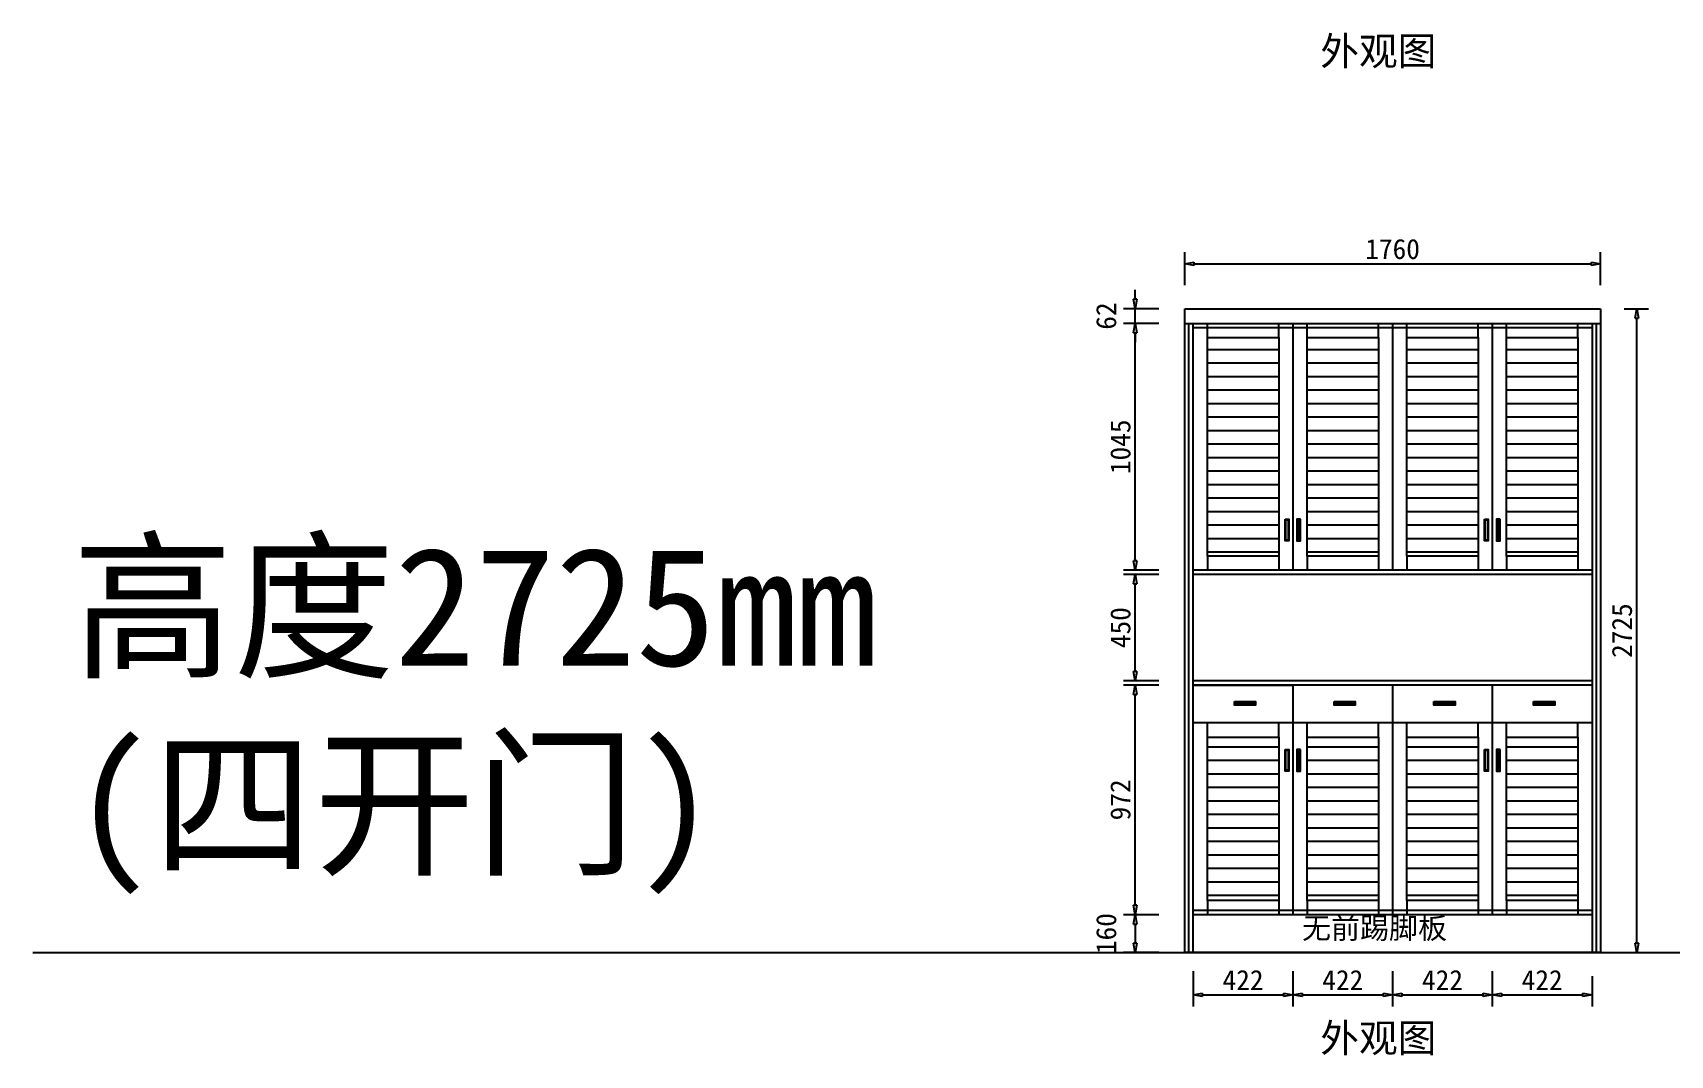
# Model space of a CAD drawing. Header units: millimetres. Extents: x 366509 to 398313, y -1245498 to -1202747.
# Drawn here: x 366509 to 373440, y -1245447 to -1241119 of the extents above; entities that cross this region are included whole.
import ezdxf

# ---------------------------------------------------------------- set-up
doc = ezdxf.new("R2010")
doc.units = ezdxf.units.MM
doc.header["$LTSCALE"] = 20
doc.layers.get('Defpoints').update_dxf_attribs({"color": 250})
doc.styles.get("Standard").update_dxf_attribs({"font": 'SimSun.ttf', "height": 85})
doc.styles.add('text', font='SimSun.ttf', dxfattribs={"height": 85})
doc.dimstyles.new('200', dxfattribs={"dimtxt": 90, "dimasz": 40, "dimexe": 50, "dimexo": 100, "dimgap": 20, "dimtad": 1, "dimdec": 0, "dimtxsty": 'Standard', "dimblk": 'CLOSEDBLANK', "dimcen": 100, "dimdle": 50, "dimclrd": 256, "dimclre": 256, "dimclrt": 256, "dimadec": 0, "dimazin": 0, "dimtfac": 1, "dimtdec": 0, "dimtmove": 2, "dimatfit": 3, "dimldrblk": 'CLOSEDBLANK', "dimfxl": 100, "dimfxlon": 1, "dimlwd": 25, "dimlwe": 25, "dimarcsym": 0})

# ---------------------------------------------------------------- blocks, each defined once
blk = doc.blocks.new('_ClosedBlank')
at = {"color": 0, "linetype": 'ByBlock', "lineweight": -2}
for p, q in [((-1, 0.17), (0, 0)), ((-1, 0.17), (-1, -0.17)), ((0, 0), (-1, -0.17))]:
    blk.add_line(p, q, dxfattribs=at)
blk = doc.blocks.new('*D1684')
at = {"lineweight": 25, "transparency": 16777216}
for p, q in [((371420.7, -1245091.4), (371420.7, -1245241.4)), ((371842.7, -1245091.4), (371842.7, -1245241.4)), ((371460.7, -1245191.4), (371802.7, -1245191.4))]:
    blk.add_line(p, q, dxfattribs=at)
at = {"layer": 'Defpoints', "color": 0, "transparency": 16777216}
for p in [(371420.7, -1244989.8), (371842.7, -1244989.8), (371842.7, -1245191.4)]:
    blk.add_point(p, dxfattribs=at)
at = {"lineweight": 25, "transparency": 16777216, "xscale": 40, "yscale": 40, "zscale": 40, "rotation": 180}
blk.add_blockref('_ClosedBlank', (371420.7, -1245191.4), dxfattribs=at)
at = {"lineweight": 25, "transparency": 16777216, "xscale": 40, "yscale": 40, "zscale": 40}
blk.add_blockref('_ClosedBlank', (371842.7, -1245191.4), dxfattribs=at)
at = {"lineweight": -3, "transparency": 16777216, "insert": (371631.7, -1245128.9), "char_height": 85, "attachment_point": 5}
blk.add_mtext('422', dxfattribs=at)
blk = doc.blocks.new('*D1685')
at = {"lineweight": 25, "transparency": 16777216}
for p, q in [((371842.7, -1245091.4), (371842.7, -1245241.4)), ((372264.7, -1245091.4), (372264.7, -1245241.4)), ((371882.7, -1245191.4), (372224.7, -1245191.4))]:
    blk.add_line(p, q, dxfattribs=at)
at = {"layer": 'Defpoints', "color": 0, "transparency": 16777216}
for p in [(371842.7, -1244989.8), (372264.7, -1244989.8), (372264.7, -1245191.4)]:
    blk.add_point(p, dxfattribs=at)
at = {"lineweight": 25, "transparency": 16777216, "xscale": 40, "yscale": 40, "zscale": 40, "rotation": 180}
blk.add_blockref('_ClosedBlank', (371842.7, -1245191.4), dxfattribs=at)
at = {"lineweight": 25, "transparency": 16777216, "xscale": 40, "yscale": 40, "zscale": 40}
blk.add_blockref('_ClosedBlank', (372264.7, -1245191.4), dxfattribs=at)
at = {"lineweight": -3, "transparency": 16777216, "insert": (372053.7, -1245128.9), "char_height": 85, "attachment_point": 5}
blk.add_mtext('422', dxfattribs=at)
blk = doc.blocks.new('*D1686')
at = {"lineweight": 25, "transparency": 16777216}
for p, q in [((372264.7, -1245091.4), (372264.7, -1245241.4)), ((372686.7, -1245091.4), (372686.7, -1245241.4)), ((372304.7, -1245191.4), (372646.7, -1245191.4))]:
    blk.add_line(p, q, dxfattribs=at)
at = {"layer": 'Defpoints', "color": 0, "transparency": 16777216}
for p in [(372264.7, -1244989.8), (372686.7, -1244989.8), (372686.7, -1245191.4)]:
    blk.add_point(p, dxfattribs=at)
at = {"lineweight": 25, "transparency": 16777216, "xscale": 40, "yscale": 40, "zscale": 40, "rotation": 180}
blk.add_blockref('_ClosedBlank', (372264.7, -1245191.4), dxfattribs=at)
at = {"lineweight": 25, "transparency": 16777216, "xscale": 40, "yscale": 40, "zscale": 40}
blk.add_blockref('_ClosedBlank', (372686.7, -1245191.4), dxfattribs=at)
at = {"lineweight": -3, "transparency": 16777216, "insert": (372475.7, -1245128.9), "char_height": 85, "attachment_point": 5}
blk.add_mtext('422', dxfattribs=at)
blk = doc.blocks.new('*D1687')
at = {"lineweight": 25, "transparency": 16777216}
for p, q in [((372686.7, -1245091.4), (372686.7, -1245241.4)), ((373108.7, -1245112.4), (373108.7, -1245241.4)), ((372726.7, -1245191.4), (373068.7, -1245191.4))]:
    blk.add_line(p, q, dxfattribs=at)
at = {"layer": 'Defpoints', "color": 0, "transparency": 16777216}
for p in [(372686.7, -1244989.8), (373108.7, -1245012.4), (373108.7, -1245191.4)]:
    blk.add_point(p, dxfattribs=at)
at = {"lineweight": 25, "transparency": 16777216, "xscale": 40, "yscale": 40, "zscale": 40, "rotation": 180}
blk.add_blockref('_ClosedBlank', (372686.7, -1245191.4), dxfattribs=at)
at = {"lineweight": 25, "transparency": 16777216, "xscale": 40, "yscale": 40, "zscale": 40}
blk.add_blockref('_ClosedBlank', (373108.7, -1245191.4), dxfattribs=at)
at = {"lineweight": -3, "transparency": 16777216, "insert": (372897.7, -1245128.9), "char_height": 85, "attachment_point": 5}
blk.add_mtext('422', dxfattribs=at)
blk = doc.blocks.new('*D1735')
at = {"lineweight": 25, "transparency": 16777216}
for p, q in [((371275.5, -1244852.4), (371125.5, -1244852.4)), ((371175.5, -1244892.4), (371175.5, -1244972.4)), ((371275.5, -1245012.4), (371125.5, -1245012.4))]:
    blk.add_line(p, q, dxfattribs=at)
at = {"layer": 'Defpoints', "color": 0, "transparency": 16777216}
for p in [(371420.7, -1244852.4), (371175.5, -1245012.4), (371384.7, -1245012.4)]:
    blk.add_point(p, dxfattribs=at)
at = {"lineweight": 25, "transparency": 16777216, "xscale": 40, "yscale": 40, "zscale": 40}
for p, rotation in [((371175.5, -1244852.4), 90), ((371175.5, -1245012.4), 270)]:
    blk.add_blockref('_ClosedBlank', p, dxfattribs=dict(at, rotation=rotation))
at = {"lineweight": -3, "transparency": 16777216, "insert": (371053, -1244932.4), "char_height": 85, "attachment_point": 5, "rotation": 90}
blk.add_mtext('160', dxfattribs=at)
blk = doc.blocks.new('*D1736')
at = {"lineweight": 25, "transparency": 16777216}
for p, q in [((371275.5, -1243880.4), (371125.5, -1243880.4)), ((371175.5, -1244812.4), (371175.5, -1243920.4)), ((371275.5, -1244852.4), (371125.5, -1244852.4))]:
    blk.add_line(p, q, dxfattribs=at)
at = {"layer": 'Defpoints', "color": 0, "transparency": 16777216}
for p in [(371175.5, -1243880.4), (371420.7, -1243880.4), (371420.7, -1244852.4)]:
    blk.add_point(p, dxfattribs=at)
at = {"lineweight": 25, "transparency": 16777216, "xscale": 40, "yscale": 40, "zscale": 40}
for p, rotation in [((371175.5, -1243880.4), 90), ((371175.5, -1244852.4), 270)]:
    blk.add_blockref('_ClosedBlank', p, dxfattribs=dict(at, rotation=rotation))
at = {"lineweight": -3, "transparency": 16777216, "insert": (371113, -1244366.4), "char_height": 85, "attachment_point": 5, "rotation": 90}
blk.add_mtext('972', dxfattribs=at)
blk = doc.blocks.new('*D1737')
at = {"lineweight": 25, "transparency": 16777216}
for p, q in [((371275.5, -1243412.4), (371125.5, -1243412.4)), ((371175.5, -1243822.4), (371175.5, -1243452.4)), ((371275.5, -1243862.4), (371125.5, -1243862.4))]:
    blk.add_line(p, q, dxfattribs=at)
at = {"layer": 'Defpoints', "color": 0, "transparency": 16777216}
for p in [(371175.5, -1243412.4), (371420.7, -1243412.4), (371420.7, -1243862.4)]:
    blk.add_point(p, dxfattribs=at)
at = {"lineweight": 25, "transparency": 16777216, "xscale": 40, "yscale": 40, "zscale": 40}
for p, rotation in [((371175.5, -1243412.4), 90), ((371175.5, -1243862.4), 270)]:
    blk.add_blockref('_ClosedBlank', p, dxfattribs=dict(at, rotation=rotation))
at = {"lineweight": -3, "transparency": 16777216, "insert": (371113, -1243637.4), "char_height": 85, "attachment_point": 5, "rotation": 90}
blk.add_mtext('450', dxfattribs=at)
blk = doc.blocks.new('*D1738')
at = {"lineweight": 25, "transparency": 16777216}
for p, q in [((371275.5, -1242349.4), (371125.5, -1242349.4)), ((371175.5, -1243354.4), (371175.5, -1242389.4)), ((371275.5, -1243394.4), (371125.5, -1243394.4))]:
    blk.add_line(p, q, dxfattribs=at)
at = {"layer": 'Defpoints', "color": 0, "transparency": 16777216}
for p in [(371175.5, -1242349.4), (371420.7, -1242349.4), (371420.7, -1243394.4)]:
    blk.add_point(p, dxfattribs=at)
at = {"lineweight": 25, "transparency": 16777216, "xscale": 40, "yscale": 40, "zscale": 40}
for p, rotation in [((371175.5, -1242349.4), 90), ((371175.5, -1243394.4), 270)]:
    blk.add_blockref('_ClosedBlank', p, dxfattribs=dict(at, rotation=rotation))
at = {"lineweight": -3, "transparency": 16777216, "insert": (371113, -1242871.9), "char_height": 85, "attachment_point": 5, "rotation": 90}
blk.add_mtext('1045', dxfattribs=at)
blk = doc.blocks.new('*D1739')
at = {"lineweight": 25, "transparency": 16777216}
for p, q in [((371175.5, -1242247.4), (371175.5, -1242207.4)), ((371275.5, -1242287.4), (371125.5, -1242287.4)), ((371175.5, -1242349.4), (371175.5, -1242287.4)), ((371275.5, -1242349.4), (371125.5, -1242349.4)), ((371175.5, -1242389.4), (371175.5, -1242429.4))]:
    blk.add_line(p, q, dxfattribs=at)
at = {"layer": 'Defpoints', "color": 0, "transparency": 16777216}
for p in [(371175.5, -1242287.4), (371384.7, -1242287.4), (371420.7, -1242349.4)]:
    blk.add_point(p, dxfattribs=at)
at = {"lineweight": 25, "transparency": 16777216, "xscale": 40, "yscale": 40, "zscale": 40}
for p, rotation in [((371175.5, -1242287.4), 270), ((371175.5, -1242349.4), 90)]:
    blk.add_blockref('_ClosedBlank', p, dxfattribs=dict(at, rotation=rotation))
at = {"lineweight": -3, "transparency": 16777216, "insert": (371053, -1242318.4), "char_height": 85, "attachment_point": 5, "rotation": 90}
blk.add_mtext('62', dxfattribs=at)
blk = doc.blocks.new('*D1740')
at = {"lineweight": 25, "transparency": 16777216}
for p, q in [((371384.7, -1242187.4), (371384.7, -1242047.8)), ((373144.7, -1242187.4), (373144.7, -1242047.8)), ((371424.7, -1242097.8), (373104.7, -1242097.8))]:
    blk.add_line(p, q, dxfattribs=at)
at = {"layer": 'Defpoints', "color": 0, "transparency": 16777216}
for p in [(373144.7, -1242097.8), (371384.7, -1242287.4), (373144.7, -1242287.4)]:
    blk.add_point(p, dxfattribs=at)
at = {"lineweight": 25, "transparency": 16777216, "xscale": 40, "yscale": 40, "zscale": 40, "rotation": 180}
blk.add_blockref('_ClosedBlank', (371384.7, -1242097.8), dxfattribs=at)
at = {"lineweight": 25, "transparency": 16777216, "xscale": 40, "yscale": 40, "zscale": 40}
blk.add_blockref('_ClosedBlank', (373144.7, -1242097.8), dxfattribs=at)
at = {"lineweight": -3, "transparency": 16777216, "insert": (372264.7, -1242035.3), "char_height": 85, "attachment_point": 5}
blk.add_mtext('1760', dxfattribs=at)
blk = doc.blocks.new('*D1741')
at = {"lineweight": 25, "transparency": 16777216}
for p, q in [((373244.7, -1242287.4), (373348.4, -1242287.4)), ((373298.4, -1244972.4), (373298.4, -1242327.4)), ((373244.7, -1245012.4), (373348.4, -1245012.4))]:
    blk.add_line(p, q, dxfattribs=at)
at = {"layer": 'Defpoints', "color": 0, "transparency": 16777216}
for p in [(373144.7, -1242287.4), (373298.4, -1242287.4), (373144.7, -1245012.4)]:
    blk.add_point(p, dxfattribs=at)
at = {"lineweight": 25, "transparency": 16777216, "xscale": 40, "yscale": 40, "zscale": 40}
for p, rotation in [((373298.4, -1242287.4), 90), ((373298.4, -1245012.4), 270)]:
    blk.add_blockref('_ClosedBlank', p, dxfattribs=dict(at, rotation=rotation))
at = {"lineweight": -3, "transparency": 16777216, "insert": (373235.9, -1243649.9), "char_height": 85, "attachment_point": 5, "rotation": 90}
blk.add_mtext('2725', dxfattribs=at)

msp = doc.modelspace()

# ---------------------------------------------------------------- hatches: boundary and pattern name
at = {"lineweight": -3}
h = msp.add_hatch(dxfattribs=at)
h.set_pattern_fill('LINE', color=251, scale=18, style=0)
h.set_pattern_definition([(0, (246930.18, -1237430.264), (0, 57.15), [])])
h.paths.add_polyline_path([(371782.72, -1242409.411), (371480.72, -1242409.411), (371480.72, -1243334.411), (371782.72, -1243334.411)])
h = msp.add_hatch(dxfattribs=at)
h.set_pattern_fill('LINE', color=251, scale=18, style=0)
h.set_pattern_definition([(0, (247352.18, -1237430.264), (0, 57.15), [])])
h.paths.add_polyline_path([(372204.72, -1242409.411), (371902.72, -1242409.411), (371902.72, -1243334.411), (372204.72, -1243334.411)])
h = msp.add_hatch(dxfattribs=at)
h.set_pattern_fill('LINE', color=251, scale=18, style=0)
h.set_pattern_definition([(0, (247774.18, -1237430.264), (0, 57.15), [])])
h.paths.add_polyline_path([(372626.72, -1242409.411), (372324.72, -1242409.411), (372324.72, -1243334.411), (372626.72, -1243334.411)])
h = msp.add_hatch(dxfattribs=at)
h.set_pattern_fill('LINE', color=251, scale=18, style=0)
h.set_pattern_definition([(0, (248196.18, -1237430.264), (0, 57.15), [])])
h.paths.add_polyline_path([(373048.72, -1242409.411), (372746.72, -1242409.411), (372746.72, -1243334.411), (373048.72, -1243334.411)])
h = msp.add_hatch(dxfattribs=at)
h.set_pattern_fill('LINE', color=251, scale=18, style=0)
h.set_pattern_definition([(0, (246930.18, -1237283.264), (0, 57.15), [])])
h.paths.add_polyline_path([(371480.72, -1244100.411), (371480.72, -1244792.411), (371782.72, -1244792.411), (371782.72, -1244100.411)])
h = msp.add_hatch(dxfattribs=at)
h.set_pattern_fill('LINE', color=251, scale=18, style=0)
h.set_pattern_definition([(0, (247352.18, -1237283.264), (0, 57.15), [])])
h.paths.add_polyline_path([(371902.72, -1244100.411), (371902.72, -1244792.411), (372204.72, -1244792.411), (372204.72, -1244100.411)])
h = msp.add_hatch(dxfattribs=at)
h.set_pattern_fill('LINE', color=251, scale=18, style=0)
h.set_pattern_definition([(0, (247774.18, -1237283.264), (0, 57.15), [])])
h.paths.add_polyline_path([(372324.72, -1244100.411), (372324.72, -1244792.411), (372626.72, -1244792.411), (372626.72, -1244100.411)])
h = msp.add_hatch(dxfattribs=at)
h.set_pattern_fill('LINE', color=251, scale=18, style=0)
h.set_pattern_definition([(0, (248196.18, -1237283.264), (0, 57.15), [])])
h.paths.add_polyline_path([(372746.72, -1244100.411), (372746.72, -1244792.411), (373048.72, -1244792.411), (373048.72, -1244100.411)])

# ---------------------------------------------------------------- linework, layer by layer
for p, q in [((371384.72, -1242287.411), (373144.72, -1242287.411)), ((371384.72, -1245012.411), (371384.72, -1242287.411)), ((373144.72, -1242287.411), (373144.72, -1245012.411)), ((371384.72, -1242349.411), (373144.72, -1242349.411)), ((371402.72, -1245012.411), (371402.72, -1242349.411)), ((371420.72, -1245012.411), (371420.72, -1242349.411)), ((371480.72, -1242409.411), (371480.72, -1242349.411)), ((371782.72, -1242409.411), (371782.72, -1242349.411)), ((371842.72, -1242349.411), (371842.72, -1243394.411)), ((371902.72, -1242409.411), (371902.72, -1242349.411)), ((372204.72, -1242409.411), (372204.72, -1242349.411)), ((372264.72, -1242349.411), (372264.72, -1243394.411)), ((372324.72, -1242409.411), (372324.72, -1242349.411)), ((372626.72, -1242409.411), (372626.72, -1242349.411)), ((372686.72, -1242349.411), (372686.72, -1243394.411)), ((372746.72, -1242409.411), (372746.72, -1242349.411)), ((373048.72, -1242409.411), (373048.72, -1242349.411)), ((373108.72, -1242349.411), (373108.72, -1245012.411)), ((373126.72, -1242349.411), (373126.72, -1245012.411)), ((371480.72, -1243334.411), (371480.72, -1243394.411)), ((371782.72, -1243334.411), (371782.72, -1243394.411)), ((371902.72, -1243334.411), (371902.72, -1243394.411)), ((372204.72, -1243334.411), (372204.72, -1243394.411)), ((372324.72, -1243334.411), (372324.72, -1243394.411)), ((372626.72, -1243334.411), (372626.72, -1243394.411)), ((372746.72, -1243334.411), (372746.72, -1243394.411)), ((373048.72, -1243334.411), (373048.72, -1243394.411)), ((373108.72, -1243394.411), (371420.72, -1243394.411)), ((373108.72, -1243412.411), (371420.72, -1243412.411)), ((373108.72, -1243862.411), (371420.72, -1243862.411)), ((373108.72, -1243880.411), (371420.72, -1243880.411)), ((371842.72, -1243880.411), (371842.72, -1244852.411)), ((372264.72, -1243880.411), (372264.72, -1244852.411)), ((372686.72, -1243880.411), (372686.72, -1244852.411)), ((373108.72, -1244040.411), (371420.72, -1244040.411)), ((371480.72, -1244100.411), (371480.72, -1244040.411)), ((371782.72, -1244100.411), (371782.72, -1244040.411)), ((371902.72, -1244100.411), (371902.72, -1244040.411)), ((372204.72, -1244100.411), (372204.72, -1244040.411)), ((372324.72, -1244100.411), (372324.72, -1244040.411)), ((372626.72, -1244100.411), (372626.72, -1244040.411)), ((372746.72, -1244100.411), (372746.72, -1244040.411)), ((373048.72, -1244100.411), (373048.72, -1244040.411)), ((371480.72, -1244792.411), (371480.72, -1244852.411)), ((371782.72, -1244792.411), (371782.72, -1244852.411)), ((371902.72, -1244792.411), (371902.72, -1244852.411)), ((372204.72, -1244792.411), (372204.72, -1244852.411)), ((372324.72, -1244792.411), (372324.72, -1244852.411)), ((372626.72, -1244792.411), (372626.72, -1244852.411)), ((372746.72, -1244792.411), (372746.72, -1244852.411)), ((373048.72, -1244792.411), (373048.72, -1244852.411)), ((373108.72, -1244852.411), (371420.72, -1244852.411)), ((373144.72, -1245012.411), (371384.72, -1245012.411))]:
    msp.add_line(p, q, dxfattribs=at)
at = {"color": 251, "lineweight": -3}
for p, q in [((371420.72, -1242367.411), (373108.72, -1242367.411)), ((373108.72, -1244834.411), (371420.72, -1244834.411))]:
    msp.add_line(p, q, dxfattribs=at)
msp.add_line((366509.141, -1245012.411), (398312.891, -1245012.411))
at = {"lineweight": -3}
for points in [[(371842.72, -1243394.411), (371420.72, -1243394.411), (371420.72, -1242349.411), (371842.72, -1242349.411)], [(371782.72, -1243334.411), (371480.72, -1243334.411), (371480.72, -1242409.411), (371782.72, -1242409.411)], [(372204.72, -1243334.411), (371902.72, -1243334.411), (371902.72, -1242409.411), (372204.72, -1242409.411)], [(372626.72, -1243334.411), (372324.72, -1243334.411), (372324.72, -1242409.411), (372626.72, -1242409.411)], [(373048.72, -1243334.411), (372746.72, -1243334.411), (372746.72, -1242409.411), (373048.72, -1242409.411)], [(371809.908, -1243178.268), (371825.414, -1243178.268), (371825.414, -1243269.631), (371809.908, -1243269.631)], [(371812.908, -1243181.268), (371822.414, -1243181.268), (371822.414, -1243266.631), (371812.908, -1243266.631)], [(371875.532, -1243178.268), (371860.027, -1243178.268), (371860.027, -1243269.631), (371875.532, -1243269.631)], [(371872.532, -1243181.268), (371863.027, -1243181.268), (371863.027, -1243266.631), (371872.532, -1243266.631)], [(372653.908, -1243178.268), (372669.414, -1243178.268), (372669.414, -1243269.631), (372653.908, -1243269.631)], [(372656.908, -1243181.268), (372666.414, -1243181.268), (372666.414, -1243266.631), (372656.908, -1243266.631)], [(372719.532, -1243178.268), (372704.027, -1243178.268), (372704.027, -1243269.631), (372719.532, -1243269.631)], [(372716.532, -1243181.268), (372707.027, -1243181.268), (372707.027, -1243266.631), (372716.532, -1243266.631)], [(371420.72, -1243880.411), (371842.72, -1243880.411), (371842.72, -1244852.411), (371420.72, -1244852.411)], [(371480.72, -1244100.411), (371782.72, -1244100.411), (371782.72, -1244792.411), (371480.72, -1244792.411)], [(371902.72, -1244100.411), (372204.72, -1244100.411), (372204.72, -1244792.411), (371902.72, -1244792.411)], [(372324.72, -1244100.411), (372626.72, -1244100.411), (372626.72, -1244792.411), (372324.72, -1244792.411)], [(372746.72, -1244100.411), (373048.72, -1244100.411), (373048.72, -1244792.411), (372746.72, -1244792.411)], [(371809.908, -1244152.859), (371825.414, -1244152.859), (371825.414, -1244244.222), (371809.908, -1244244.222)], [(371812.908, -1244155.859), (371822.414, -1244155.859), (371822.414, -1244241.222), (371812.908, -1244241.222)], [(371875.532, -1244152.859), (371860.027, -1244152.859), (371860.027, -1244244.222), (371875.532, -1244244.222)], [(371872.532, -1244155.859), (371863.027, -1244155.859), (371863.027, -1244241.222), (371872.532, -1244241.222)], [(372653.908, -1244152.859), (372669.414, -1244152.859), (372669.414, -1244244.222), (372653.908, -1244244.222)], [(372656.908, -1244155.859), (372666.414, -1244155.859), (372666.414, -1244241.222), (372656.908, -1244241.222)], [(372719.532, -1244152.859), (372704.027, -1244152.859), (372704.027, -1244244.222), (372719.532, -1244244.222)], [(372716.532, -1244155.859), (372707.027, -1244155.859), (372707.027, -1244241.222), (372716.532, -1244241.222)]]:
    msp.add_lwpolyline(points, close=True, dxfattribs=at)
for points in [[(371594.961, -1243949.453), (371684.922, -1243949.453), (371684.922, -1243965.703), (371594.961, -1243965.703)], [(371597.961, -1243952.453), (371681.922, -1243952.453), (371681.922, -1243962.703), (371597.961, -1243962.703)], [(372016.961, -1243949.453), (372106.922, -1243949.453), (372106.922, -1243965.703), (372016.961, -1243965.703)], [(372019.961, -1243952.453), (372103.922, -1243952.453), (372103.922, -1243962.703), (372019.961, -1243962.703)], [(372438.961, -1243949.453), (372528.922, -1243949.453), (372528.922, -1243965.703), (372438.961, -1243965.703)], [(372441.961, -1243952.453), (372525.922, -1243952.453), (372525.922, -1243962.703), (372441.961, -1243962.703)], [(372860.961, -1243949.453), (372950.922, -1243949.453), (372950.922, -1243965.703), (372860.961, -1243965.703)], [(372863.961, -1243952.453), (372947.922, -1243952.453), (372947.922, -1243962.703), (372863.961, -1243962.703)]]:
    msp.add_lwpolyline(points, close=True)

# ---------------------------------------------------------------- texts
at = {"lineweight": -3, "attachment_point": 1}
for s, insert, char_height, width in [('外观图', (371958.65, -1241137.026), 120, 1869.59317), ('无前踢脚板', (371881.301, -1244864.05), 90, 1124.59644), ('外观图', (371958.65, -1245314.214), 120, 1869.59317)]:
    msp.add_mtext(s, dxfattribs=dict(at, insert=insert, char_height=char_height, width=width))
at = {"insert": (366676.506, -1243298.586), "char_height": 500, "width": 8605.75963, "attachment_point": 1, "style": 'text'}
msp.add_mtext('高度2725mm\\P(四开门)', dxfattribs=at)

# ---------------------------------------------------------------- dimensions: what is measured, and where the dimension line sits
at = {"lineweight": -3}
for base, p1, p2, picture, middle in [((373144.72, -1242097.818), (371384.72, -1242287.411), (373144.72, -1242287.411), '*D1740', (372264.72, -1242035.318)), ((371842.72, -1245191.423), (371420.72, -1244989.793), (371842.72, -1244989.793), '*D1684', (371631.72, -1245128.923)), ((372264.72, -1245191.423), (371842.72, -1244989.793), (372264.72, -1244989.793), '*D1685', (372053.72, -1245128.923)), ((372686.72, -1245191.423), (372264.72, -1244989.793), (372686.72, -1244989.793), '*D1686', (372475.72, -1245128.923)), ((373108.72, -1245191.423), (372686.72, -1244989.793), (373108.72, -1245012.411), '*D1687', (372897.72, -1245128.923))]:
    dim = msp.add_linear_dim(base=base, p1=p1, p2=p2, dimstyle='200', dxfattribs=at)
    dim.commit()
    dim.dimension.update_dxf_attribs({"geometry": picture, "text_midpoint": middle})
for base, p1, p2, angle, picture, middle in [((371175.549, -1242287.411), (371420.72, -1242349.411), (371384.72, -1242287.411), 270, '*D1739', (371053.049, -1242318.411)), ((373298.423, -1242287.411), (373144.72, -1245012.411), (373144.72, -1242287.411), 90, '*D1741', (373235.923, -1243649.911)), ((371175.549, -1242349.411), (371420.72, -1243394.411), (371420.72, -1242349.411), 270, '*D1738', (371113.049, -1242871.911)), ((371175.549, -1243412.411), (371420.72, -1243862.411), (371420.72, -1243412.411), 270, '*D1737', (371113.049, -1243637.411)), ((371175.549, -1243880.411), (371420.72, -1244852.411), (371420.72, -1243880.411), 270, '*D1736', (371113.049, -1244366.411)), ((371175.549, -1245012.411), (371420.72, -1244852.411), (371384.72, -1245012.411), 270, '*D1735', (371053.049, -1244932.411))]:
    dim = msp.add_linear_dim(base=base, p1=p1, p2=p2, angle=angle, dimstyle='200', dxfattribs=at)
    dim.commit()
    dim.dimension.update_dxf_attribs({"geometry": picture, "text_midpoint": middle})

doc.saveas('drawing.dxf')
